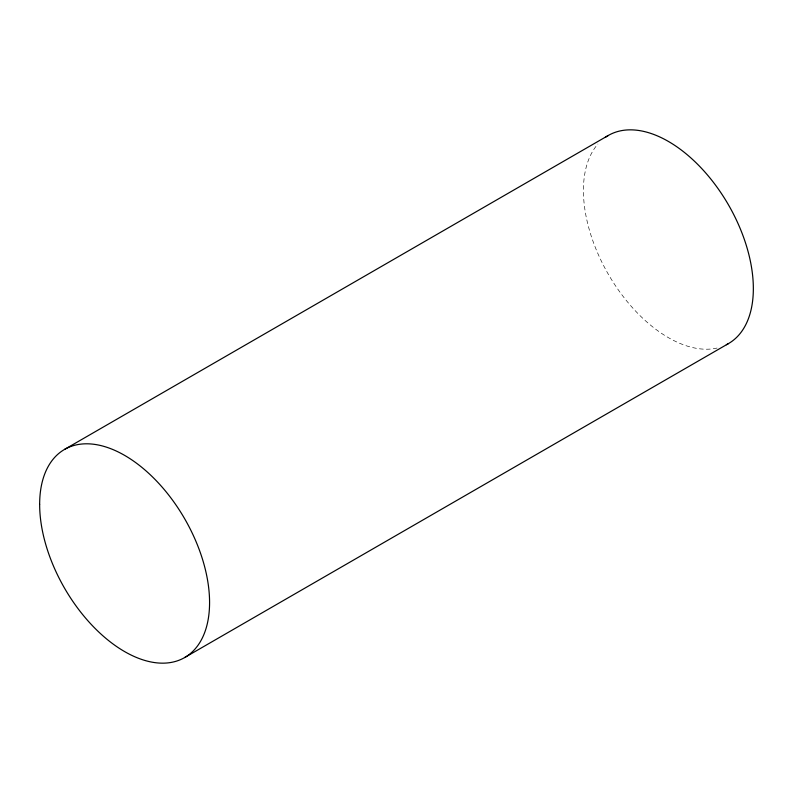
<?xml version="1.0" encoding="UTF-8"?>
<svg xmlns="http://www.w3.org/2000/svg" width="793" height="793" viewBox="0 0 793 793"><rect width="100%" height="100%" fill="white"/><g stroke="black" fill="none" stroke-linecap="round" stroke-linejoin="round"><path stroke-width="0.59" stroke-dasharray="3.96 2.97" d="M717.1 348.038A120.159 69.378 60 0 1 608.836 275.121A120.159 69.378 60 0 1 597.932 144.019"/><path stroke-width="1.19" d="M64.54 449.413L608.31 135.464M184.69 657.536L728.46 343.587M605.257 137.417A120.159 69.378 60 0 1 727.934 203.94A120.159 69.378 60 0 1 726.348 344.727M39.65 504.417A120.159 69.378 60 0 0 167.095 662.968A120.159 69.378 60 0 0 167.095 493.038A120.159 69.378 60 0 0 39.65 504.417"/></g></svg>
